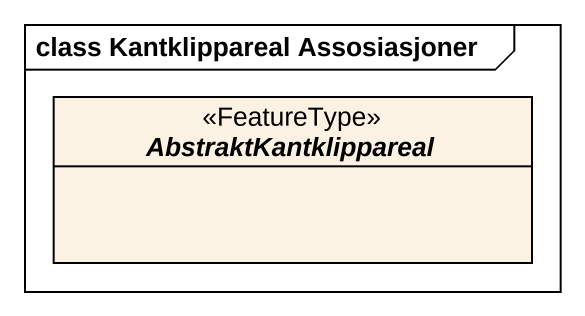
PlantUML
@startuml
mainframe class Kantklippareal Assosiasjoner
hide circle
hide empty members
abstract class AbstraktKantklippareal <<FeatureType>>
@enduml
